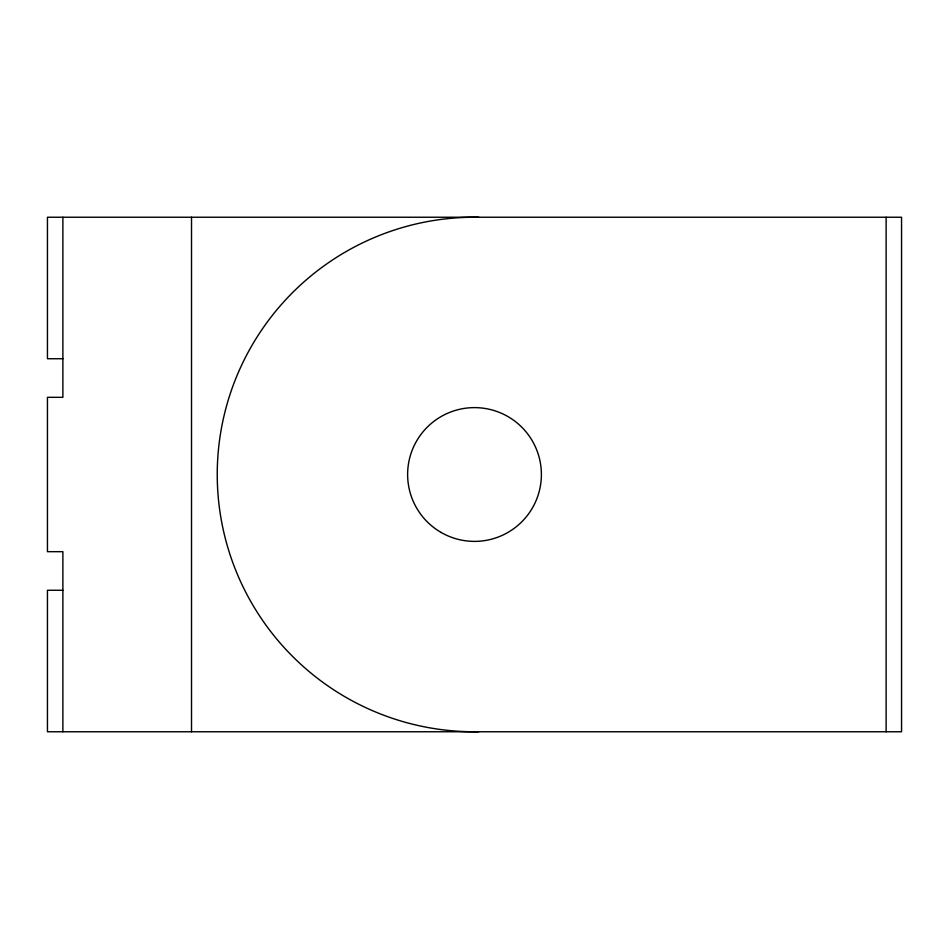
<?xml version="1.0" encoding="UTF-8"?>
<svg xmlns="http://www.w3.org/2000/svg" width="949" height="949" viewBox="0 0 949 949"><rect width="100%" height="100%" fill="white"/><g stroke="black" fill="none" stroke-linecap="round" stroke-linejoin="round"><path stroke-width="1.42" d="M62.883 358.734L47.45 358.734L47.45 217.238L901.55 217.238L901.55 731.762L47.45 731.762L47.45 590.266L62.883 590.266M886.117 217.238L886.117 731.762M191.52 217.238L191.52 731.762M62.883 217.238L62.883 397.323L47.45 397.323L47.45 551.677L62.883 551.677L62.883 731.762M478.854 731.726A257.262 257.262 0 0 1 217.238 474.5A257.262 257.262 0 0 1 478.854 217.274M441.06 532.425A66.893 66.893 0 0 0 541.393 474.5A66.893 66.893 0 0 0 441.06 416.575A66.893 66.893 0 0 0 441.06 532.425"/></g></svg>
